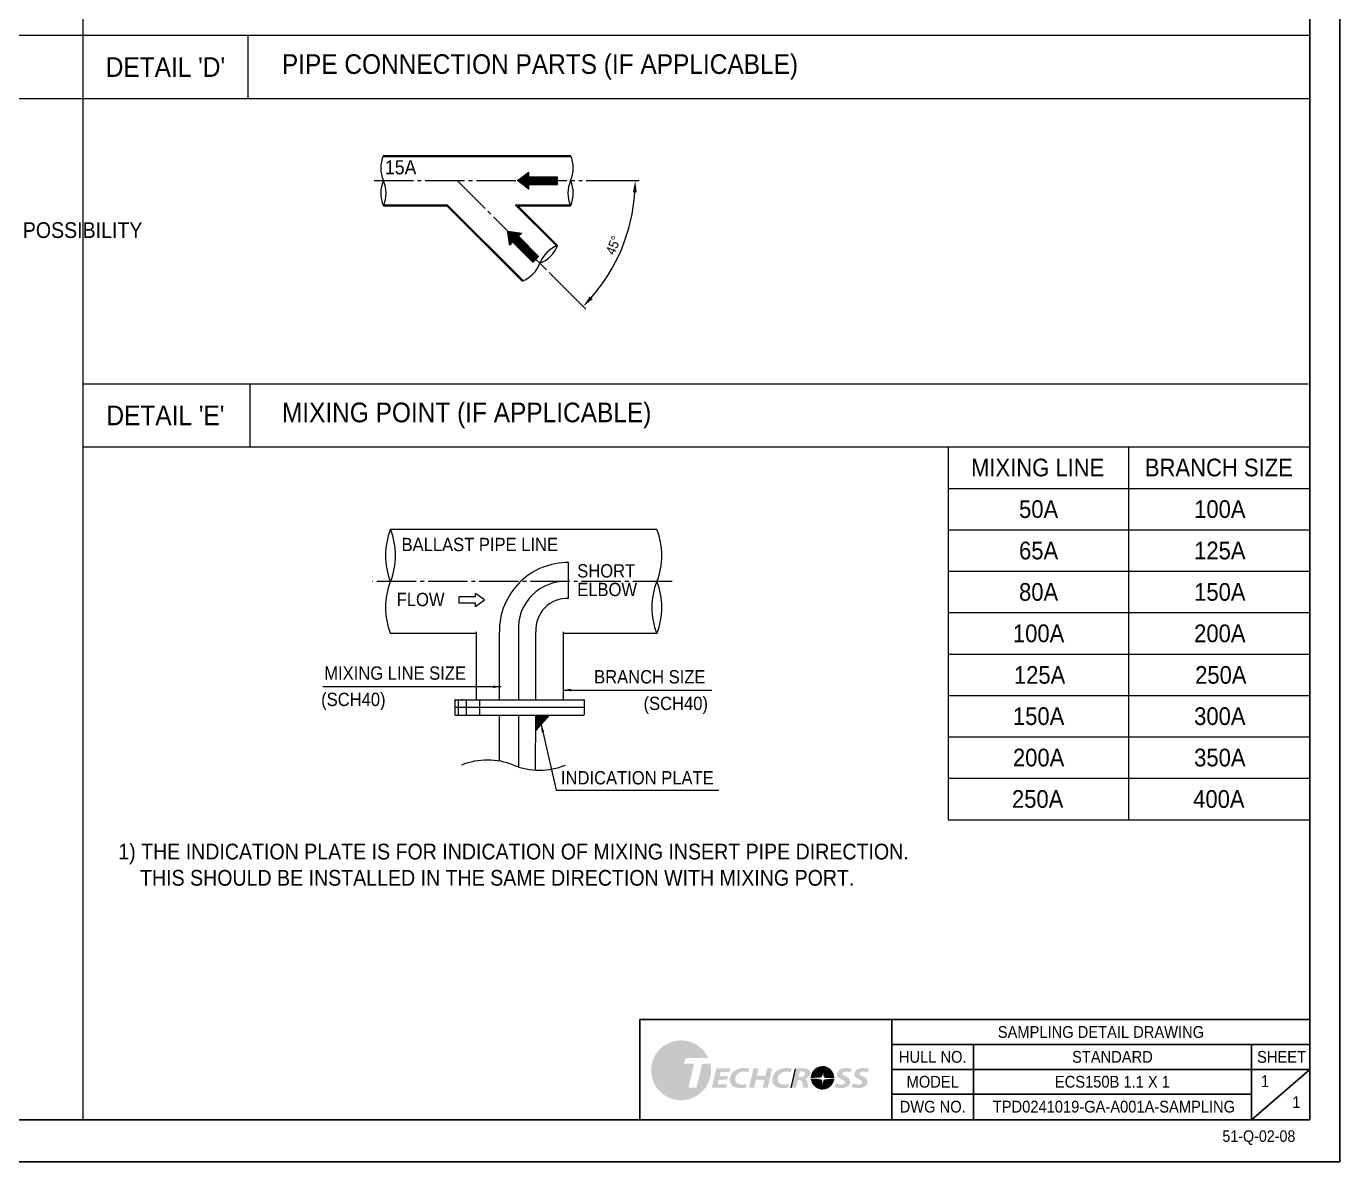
# Model space of a CAD drawing. Extents: x -1315200 to -1014507, y 2616811 to 2674779.
# Drawn here: x -1047874 to -1014507, y 2616811 to 2645657 of the extents above; entities that cross this region are included whole.
import ezdxf

# ---------------------------------------------------------------- set-up
doc = ezdxf.new("R2010")
doc.units = 0
doc.header["$LTSCALE"] = 25
doc.header["$MEASUREMENT"] = 0
doc.header["$PDMODE"] = 3
doc.header["$PDSIZE"] = -7
doc.linetypes.add('C', pattern=[26, 20, -2, 2, -2])
doc.layers.get('0').update_dxf_attribs({"linetype": 'CONTINUOUS', "lineweight": 9})
doc.layers.get('DEFPOINTS').update_dxf_attribs({"linetype": 'CONTINUOUS'})
doc.layers.add('0.1 Defpoints', color=7, linetype='CONTINUOUS', plot=False)
doc.layers.add('0.2 Dwg sheet', color=7, linetype='CONTINUOUS')
doc.layers.add('0.3 Text', color=7, linetype='CONTINUOUS')
for name, color, linetype, lineweight in [('0.5 Dim', 1, 'CONTINUOUS', 9), ('1.1 Y_Pipe', 7, 'CONTINUOUS', 13), ('1.9 Arrow', 1, 'CONTINUOUS', 9)]:
    doc.layers.add(name, color=color, linetype=linetype, lineweight=lineweight)
doc.styles.get("Standard").update_dxf_attribs({"font": '', "width": 0.95, "height": 250})
doc.styles.get('Standard').set_extended_font_data('Gulim')
doc.dimstyles.new('TC50', dxfattribs={"dimtxt": 250, "dimasz": 200, "dimexe": 100, "dimexo": 100, "dimgap": 100, "dimtad": 1, "dimtoh": 1, "dimdec": 0, "dimrnd": 0.0005, "dimzin": 9, "dimdsep": 46, "dimtxsty": 'Standard', "dimcen": -3.5, "dimclrd": 1, "dimclre": 1, "dimazin": 2, "dimtfac": 0.6, "dimtdec": 0, "dimtmove": 0, "dimatfit": 3, "dimfxl": 4, "dimtolj": 1, "dimlwd": 15, "dimlwe": 15, "dimarcsym": 0})

# ---------------------------------------------------------------- blocks, each defined once
blk = doc.blocks.new('*D115')
at = {"layer": '0.5 Dim', "color": 1, "linetype": 'ByBlock', "lineweight": 15, "ltscale": 30, "transparency": 16777216}
for p, q in [((-1033654, 2641735), (-1032304, 2641735)), ((-1034589, 2639399), (-1033657, 2638468))]:
    blk.add_line(p, q, dxfattribs=at)
blk.add_arc((-1036924, 2641735), 4520, 318.8034, 356.1966, dxfattribs=at)
at = {"layer": '0.5 Dim', "color": 1, "ltscale": 30, "transparency": 16777216}
for points in [[(-1032464, 2641437), (-1032364, 2641434), (-1032404, 2641735)], [(-1033487, 2638724), (-1033560, 2638792), (-1033728, 2638539)]]:
    blk.add_solid(points, dxfattribs=at)
at = {"layer": 'DEFPOINTS', "color": 0, "ltscale": 30, "transparency": 16777216}
for p in [(-1039039, 2641735), (-1036924, 2641735), (-1033754, 2641735), (-1034659, 2639470), (-1033010, 2639475)]:
    blk.add_point(p, dxfattribs=at)
at = {"layer": '0.5 Dim', "color": 0, "ltscale": 30, "transparency": 16777216, "insert": (-1032959, 2640093), "char_height": 250, "attachment_point": 5, "rotation": 67.5}
blk.add_mtext('\\A1;45°', dxfattribs=at)
blk = doc.blocks.new('양식 51-Q-02-08')
at = {"layer": '0.1 Defpoints'}
blk.add_lwpolyline([(-2677005, 1033560), (-2613196, 1033560), (-2613196, 988132), (-2677005, 988132)], close=True, dxfattribs=at)
at = {"layer": '0.2 Dwg sheet'}
for p, q in [((-2630979, 991742), (-2624571, 991742)), ((-2630979, 991742), (-2630979, 989196)), ((-2624571, 989196), (-2624571, 991742)), ((-2613953, 991742), (-2624571, 991742)), ((-2624571, 991110), (-2613953, 991110)), ((-2622500, 991110), (-2622500, 989196)), ((-2615440, 991110), (-2615440, 989196)), ((-2613953, 990478), (-2624571, 990478)), ((-2615440, 989196), (-2613953, 990478)), ((-2615440, 989846), (-2624571, 989846))]:
    blk.add_line(p, q, dxfattribs=at)
blk.add_lwpolyline([(-2613953, 989196), (-2676245, 989196), (-2676245, 1032800), (-2613953, 1032800)], close=True, dxfattribs=at)
at = {"layer": '0.2 Dwg sheet', "insert": (-2623536, 989529), "char_height": 300, "width": 2070.81, "attachment_point": 5}
blk.add_mtext('DWG NO.', dxfattribs=at)
at = {"layer": '0.3 Text', "width": 0.95}
blk.add_text('51-Q-02-08', height=291.7, dxfattribs=at).set_placement((-2616177, 988637))
at = {"layer": '0.3 Text', "char_height": 300, "attachment_point": 5}
for s, insert, width in [('HULL NO.', (-2623536, 990794), 2070.81), ('\\A1;SHEET', (-2614674, 990794), 1532.09), ('MODEL', (-2623536, 990162), 2070.81)]:
    blk.add_mtext(s, dxfattribs=dict(at, insert=insert, width=width))

msp = doc.modelspace()

# ---------------------------------------------------------------- hatches: boundary and pattern name
at = {"layer": '0.2 Dwg sheet', "lineweight": 0}
h = msp.add_hatch(color=256, dxfattribs=at)
h.dxf.hatch_style = 2
edge = h.paths.add_edge_path()
edge.add_spline(control_points=[(-1030703.1, 2619306.7), (-1030703.1, 2619306.7), (-1030850.3, 2618690), (-1030850.3, 2618690), (-1030850.3, 2618690), (-1031054, 2618690), (-1031054, 2618690), (-1031054, 2618690), (-1030906.9, 2619306.7), (-1030906.9, 2619306.7), (-1030906.9, 2619306.7), (-1031158.8, 2619306.7), (-1031158.8, 2619306.7), (-1031158.8, 2619306.7), (-1031123.4, 2619448.5), (-1031123.4, 2619448.5), (-1031123.4, 2619448.5), (-1030548.1, 2619448.5), (-1030548.1, 2619448.5), (-1030667.8, 2619711.1), (-1030932.4, 2619893.7), (-1031239.8, 2619893.7), (-1031659.5, 2619893.7), (-1031999.9, 2619553.4), (-1031999.9, 2619133.6), (-1031999.9, 2618713.8), (-1031659.5, 2618373.5), (-1031239.8, 2618373.5), (-1030820, 2618373.5), (-1030479.8, 2618713.8), (-1030479.8, 2619133.6), (-1030479.8, 2619193.2), (-1030486.8, 2619251), (-1030499.8, 2619306.7), (-1030499.8, 2619306.7), (-1030703.1, 2619306.7), (-1030703.1, 2619306.7)], knot_values=[0, 0, 0, 0, 1, 1, 1, 2, 2, 2, 3, 3, 3, 4, 4, 4, 5, 5, 5, 6, 6, 6, 7, 7, 7, 8, 8, 8, 9, 9, 9, 10, 10, 10, 11, 11, 11, 12, 12, 12, 12], degree=3, periodic=0)
h = msp.add_hatch(color=256, dxfattribs=at)
h.dxf.hatch_style = 2
h.paths.add_polyline_path([(-1030068.6, 2618899.5), (-1030280.4, 2618899.5), (-1030307.9, 2618779.3), (-1030069.5, 2618779.3), (-1030090.7, 2618689.1), (-1030456.8, 2618689.1), (-1030343.3, 2619183.1), (-1029989.6, 2619183.1), (-1030010.9, 2619093.1), (-1030236.1, 2619093.1), (-1030260.9, 2618988.1), (-1030047.2, 2618988.1)])
h = msp.add_hatch(color=256, dxfattribs=at)
h.dxf.hatch_style = 2
edge = h.paths.add_edge_path()
edge.add_spline(control_points=[(-1029580.1, 2618702.3), (-1029611.9, 2618690.6), (-1029665.2, 2618681.1), (-1029736.9, 2618681.1), (-1029895.6, 2618681.1), (-1030001.1, 2618760.2), (-1030001.1, 2618890.8), (-1030001.1, 2619002.9), (-1029940.8, 2619089.3), (-1029850.4, 2619139.2), (-1029788.3, 2619174.3), (-1029715.6, 2619191.2), (-1029631.5, 2619191.2), (-1029566.7, 2619191.2), (-1029518, 2619178.7), (-1029500.3, 2619170.8), (-1029500.3, 2619170.8), (-1029535.7, 2619084.9), (-1029535.7, 2619084.9), (-1029552.6, 2619092.2), (-1029592.5, 2619101), (-1029643.9, 2619101), (-1029695.3, 2619101), (-1029744, 2619087.9), (-1029780.3, 2619062.9), (-1029830, 2619028.5), (-1029862.8, 2618972), (-1029862.8, 2618903.2), (-1029862.8, 2618824), (-1029808.7, 2618771.2), (-1029704.1, 2618771.2), (-1029661.5, 2618771.2), (-1029619.9, 2618777), (-1029590.6, 2618787.4), (-1029590.6, 2618787.4), (-1029580.1, 2618702.3), (-1029580.1, 2618702.3)], knot_values=[0, 0, 0, 0, 1, 1, 1, 2, 2, 2, 3, 3, 3, 4, 4, 4, 5, 5, 5, 6, 6, 6, 7, 7, 7, 8, 8, 8, 9, 9, 9, 10, 10, 10, 11, 11, 11, 12, 12, 12, 12], degree=3, periodic=0)
h = msp.add_hatch(color=256, dxfattribs=at)
h.dxf.hatch_style = 2
h.paths.add_polyline_path([(-1029269.8, 2619183.1), (-1029314, 2618991.2), (-1029097.8, 2618991.2), (-1029053.5, 2619183.1), (-1028924.9, 2619183.1), (-1029038.4, 2618689.1), (-1029166.1, 2618689.1), (-1029119.1, 2618897.3), (-1029336.3, 2618897.3), (-1029383.2, 2618689.1), (-1029510.9, 2618689.1), (-1029397.5, 2619183.1)])
h = msp.add_hatch(color=256, dxfattribs=at)
h.dxf.hatch_style = 2
edge = h.paths.add_edge_path()
edge.add_spline(control_points=[(-1028501.9, 2618702.3), (-1028533.7, 2618690.6), (-1028587, 2618681.1), (-1028658.7, 2618681.1), (-1028817.4, 2618681.1), (-1028922.9, 2618760.2), (-1028922.9, 2618890.8), (-1028922.9, 2619002.9), (-1028862.7, 2619089.3), (-1028772.3, 2619139.2), (-1028710.1, 2619174.3), (-1028637.5, 2619191.2), (-1028553.2, 2619191.2), (-1028488.6, 2619191.2), (-1028439.8, 2619178.7), (-1028422.1, 2619170.8), (-1028422.1, 2619170.8), (-1028457.5, 2619084.9), (-1028457.5, 2619084.9), (-1028474.3, 2619092.2), (-1028514.3, 2619101), (-1028565.6, 2619101), (-1028617.2, 2619101), (-1028665.8, 2619087.9), (-1028702.2, 2619062.9), (-1028751.8, 2619028.5), (-1028784.7, 2618972), (-1028784.7, 2618903.2), (-1028784.7, 2618824), (-1028730.6, 2618771.2), (-1028626, 2618771.2), (-1028583.4, 2618771.2), (-1028541.8, 2618777), (-1028512.5, 2618787.4), (-1028512.5, 2618787.4), (-1028501.9, 2618702.3), (-1028501.9, 2618702.3)], knot_values=[0, 0, 0, 0, 1, 1, 1, 2, 2, 2, 3, 3, 3, 4, 4, 4, 5, 5, 5, 6, 6, 6, 7, 7, 7, 8, 8, 8, 9, 9, 9, 10, 10, 10, 11, 11, 11, 12, 12, 12, 12], degree=3, periodic=0)
at = {"layer": '0.2 Dwg sheet', "linetype": 'Continuous', "lineweight": 0}
h = msp.add_hatch(color=256, dxfattribs=at)
h.paths.add_polyline_path([(-1027950.8, 2619082), (-1027959.6, 2619107), (-1027994.9, 2619145.6), (-1028050.3, 2619171.4), (-1028120.4, 2619183.6), (-1028197.2, 2619185.7), (-1028269, 2619182.2), (-1028332, 2619173.6), (-1028443.6, 2618689.5), (-1028440.6, 2618689.1), (-1028317.8, 2618689.1), (-1028273.5, 2618883.9), (-1028227.1, 2618883.9), (-1028212.8, 2618882.7), (-1028188.1, 2618875.2), (-1028170.1, 2618860), (-1028158.1, 2618834.6), (-1028141.3, 2618709.8), (-1028137.6, 2618693.5), (-1028130.5, 2618689), (-1028004.7, 2618689), (-1028010.9, 2618708.1), (-1028016.2, 2618736.9), (-1028029.5, 2618841.4), (-1028036.1, 2618867.8), (-1028061.4, 2618906.4), (-1028084.6, 2618920.2), (-1028084.6, 2618922.2), (-1028070.8, 2618926.2), (-1028024.8, 2618945.5), (-1027988.3, 2618971.8), (-1027962, 2619006.1), (-1027949.7, 2619048), (-1027949.1, 2619068)])
h.paths.add_polyline_path([(-1028090.7, 2619034, -0.1380365), (-1028121.9, 2618990.4, -0.1340355), (-1028193.9, 2618967.5), (-1028256, 2618967.5), (-1028226.4, 2619103.7), (-1028163.3, 2619103.7, -0.1816988), (-1028103.5, 2619084, -0.2969134)], flags=16)
at = {"layer": '0.2 Dwg sheet', "lineweight": 0}
h = msp.add_hatch(color=256, dxfattribs=at)
h.dxf.hatch_style = 2
edge = h.paths.add_edge_path()
edge.add_spline(control_points=[(-1027620.3, 2619241), (-1027628.7, 2619241.7), (-1027637.2, 2619242.3), (-1027645.8, 2619242.3), (-1027746.6, 2619242.3), (-1027835.6, 2619192.1), (-1027889.7, 2619115.5), (-1027900.8, 2619098.1), (-1027910.7, 2619079.7), (-1027919, 2619060), (-1027931, 2619031.2), (-1027938.7, 2619001.8), (-1027942.9, 2618972.6), (-1027943.8, 2618963.1), (-1027944.3, 2618953.5), (-1027944.3, 2618943.7), (-1027944.3, 2618943.2), (-1027944.2, 2618942.6), (-1027944.2, 2618942), (-1027831.9, 2618949.3), (-1027701, 2618962.1), (-1027684.9, 2618969.3), (-1027664, 2618978.7), (-1027632.3, 2619165.6), (-1027620.3, 2619241)], knot_values=[0, 0, 0, 0, 1, 1, 1, 2, 2, 2, 3, 3, 3, 4, 4, 4, 5, 5, 5, 6, 6, 6, 7, 7, 7, 8, 8, 8, 8], degree=3, periodic=0)
h = msp.add_hatch(color=256, dxfattribs=at)
h.dxf.hatch_style = 2
edge = h.paths.add_edge_path()
edge.add_spline(control_points=[(-1027588.8, 2618959.5), (-1027573.5, 2618949.4), (-1027469.1, 2618943.5), (-1027347.4, 2618940), (-1027347.4, 2618941.2), (-1027347.2, 2618942.4), (-1027347.2, 2618943.7), (-1027347.2, 2619090.3), (-1027453, 2619212), (-1027592.3, 2619237.2), (-1027602.2, 2619152.2), (-1027618.4, 2618979.1), (-1027588.8, 2618959.5)], knot_values=[0, 0, 0, 0, 1, 1, 1, 2, 2, 2, 3, 3, 3, 4, 4, 4, 4], degree=3, periodic=0)
h = msp.add_hatch(color=256, dxfattribs=at)
h.dxf.hatch_style = 2
edge = h.paths.add_edge_path()
edge.add_spline(control_points=[(-1027308.8, 2618803.5), (-1027273.4, 2618786), (-1027223.8, 2618771.9), (-1027167.9, 2618771.9), (-1027119.1, 2618771.9), (-1027073.8, 2618791), (-1027073.8, 2618829.1), (-1027073.8, 2618857.7), (-1027099.6, 2618875.3), (-1027154.5, 2618899.5), (-1027217.5, 2618927.4), (-1027277.7, 2618966.9), (-1027277.7, 2619030.7), (-1027277.7, 2619130.4), (-1027173.3, 2619191.2), (-1027043, 2619191.2), (-1026971.2, 2619191.2), (-1026928.5, 2619178), (-1026902.9, 2619167), (-1026902.9, 2619167), (-1026942.7, 2619079.2), (-1026942.7, 2619079.2), (-1026962.2, 2619087.9), (-1027003.9, 2619101), (-1027053.5, 2619100.3), (-1027113, 2619100.3), (-1027144, 2619076.1), (-1027144, 2619048.9), (-1027144, 2619019.6), (-1027107.6, 2619002.1), (-1027057.1, 2618978.7), (-1026984.4, 2618947), (-1026939.1, 2618906.8), (-1026939.1, 2618847.4), (-1026939.1, 2618737.5), (-1027049.1, 2618681.1), (-1027181.2, 2618681.1), (-1027263.6, 2618681.7), (-1027323.9, 2618699.3), (-1027351.4, 2618716.3), (-1027351.4, 2618716.3), (-1027308.8, 2618803.5), (-1027308.8, 2618803.5)], knot_values=[0, 0, 0, 0, 1, 1, 1, 2, 2, 2, 3, 3, 3, 4, 4, 4, 5, 5, 5, 6, 6, 6, 7, 7, 7, 8, 8, 8, 9, 9, 9, 10, 10, 10, 11, 11, 11, 12, 12, 12, 13, 13, 13, 14, 14, 14, 14], degree=3, periodic=0)
h = msp.add_hatch(color=256, dxfattribs=at)
h.dxf.hatch_style = 2
edge = h.paths.add_edge_path()
edge.add_spline(control_points=[(-1026871.8, 2618803.5), (-1026836.3, 2618786), (-1026786.7, 2618771.9), (-1026730.8, 2618771.9), (-1026682, 2618771.9), (-1026636.8, 2618791), (-1026636.8, 2618829.1), (-1026636.8, 2618857.7), (-1026662.5, 2618875.3), (-1026717.6, 2618899.5), (-1026780.5, 2618927.4), (-1026840.7, 2618966.9), (-1026840.7, 2619030.7), (-1026840.7, 2619130.4), (-1026736.1, 2619191.2), (-1026605.9, 2619191.2), (-1026534, 2619191.2), (-1026491.5, 2619178), (-1026465.8, 2619167), (-1026465.8, 2619167), (-1026505.7, 2619079.2), (-1026505.7, 2619079.2), (-1026525.2, 2619087.9), (-1026566.8, 2619101), (-1026616.4, 2619100.3), (-1026675.8, 2619100.3), (-1026706.9, 2619076.1), (-1026706.9, 2619048.9), (-1026706.9, 2619019.6), (-1026670.6, 2619002.1), (-1026620, 2618978.7), (-1026547.3, 2618947), (-1026502.1, 2618906.8), (-1026502.1, 2618847.4), (-1026502.1, 2618737.5), (-1026612.1, 2618681.1), (-1026744.1, 2618681.1), (-1026826.6, 2618681.7), (-1026886.8, 2618699.3), (-1026914.4, 2618716.3), (-1026914.4, 2618716.3), (-1026871.8, 2618803.5), (-1026871.8, 2618803.5)], knot_values=[0, 0, 0, 0, 1, 1, 1, 2, 2, 2, 3, 3, 3, 4, 4, 4, 5, 5, 5, 6, 6, 6, 7, 7, 7, 8, 8, 8, 9, 9, 9, 10, 10, 10, 11, 11, 11, 12, 12, 12, 13, 13, 13, 14, 14, 14, 14], degree=3, periodic=0)
h = msp.add_hatch(color=256, dxfattribs=at)
h.dxf.hatch_style = 2
edge = h.paths.add_edge_path()
edge.add_spline(control_points=[(-1027693.8, 2618889.2), (-1027717.2, 2618903.5), (-1027846.8, 2618911.4), (-1027942.9, 2618915.4), (-1027929.5, 2618773.5), (-1027816.9, 2618660.5), (-1027675.1, 2618646.7), (-1027667.2, 2618776.7), (-1027659.6, 2618868.5), (-1027693.8, 2618889.2)], knot_values=[0, 0, 0, 0, 1, 1, 1, 2, 2, 2, 3, 3, 3, 3], degree=3, periodic=0)
h = msp.add_hatch(color=256, dxfattribs=at)
h.dxf.hatch_style = 2
edge = h.paths.add_edge_path()
edge.add_spline(control_points=[(-1027642.2, 2618645.4), (-1027493.1, 2618647.1), (-1027370.6, 2618758.1), (-1027350.4, 2618902), (-1027470.5, 2618899.2), (-1027572.2, 2618895.7), (-1027586.7, 2618892.8), (-1027613.8, 2618887.1), (-1027633.7, 2618726.9), (-1027642.2, 2618645.4)], knot_values=[0, 0, 0, 0, 1, 1, 1, 2, 2, 2, 3, 3, 3, 3], degree=3, periodic=0)
at = {"layer": '1.1 Y_Pipe'}
h = msp.add_hatch(dxfattribs=at)
h.set_pattern_fill('ANSI31', color=256, scale=490.86, style=0)
h.set_pattern_definition([(45, (-1182140.684, 2775732.14), (-43.386304, 43.386304), [])])
h.paths.add_polyline_path([(-1037845.9, 2642345.3), (-1037845.9, 2642372.5), (-1034047.3, 2642372.5), (-1034047.3, 2642345.3)])
at = {"layer": '1.1 Y_Pipe', "ltscale": 30}
h = msp.add_hatch(dxfattribs=at)
h.set_pattern_fill('ANSI31', color=2, scale=1.1742)
h.set_pattern_definition([(45, (-9395303.0793, 1816941.69815), (-0.1037855978087, 0.1037855978087), [])])
h.paths.add_polyline_path([(-1034584.1, 2628156.3), (-1034928.6, 2628156.3), (-1034928.1, 2627770)])
at = {"layer": '1.9 Arrow', "ltscale": 30}
h = msp.add_hatch(dxfattribs=at)
h.set_pattern_fill('ANSI31', color=256, scale=1.47258, style=0)
h.set_pattern_definition([(45, (-4893851.4071, 3503633.17919), (-0.13015891298, 0.13015891298), [])])
h.paths.add_polyline_path([(-1035103.4, 2641836.3), (-1034381.1, 2641836.3), (-1034381.1, 2641634.1), (-1035103.4, 2641634.1), (-1035103.4, 2641518.5), (-1035392.3, 2641735.2), (-1035103.4, 2641951.9)])
h = msp.add_hatch(dxfattribs=at)
h.set_pattern_fill('ANSI31', color=256, scale=1.47258, angle=45, style=0)
h.set_pattern_definition([(90, (-4374032.34447, 524209.95022), (-0.1840725, 2e-17), [])])
h.paths.add_polyline_path([(-1035368.1, 2640321.9), (-1034857.4, 2639811.2), (-1035000.4, 2639668.2), (-1035511.1, 2640178.9), (-1035592.8, 2640097.2), (-1035643.9, 2640454.7), (-1035286.4, 2640403.7)])

# ---------------------------------------------------------------- linework, layer by layer
for p, q in [((-1046433, 2661479.6), (-1046433, 2617874.9)), ((-1046433, 2645420.3, 2021.1), (-1077555.9, 2645420.3, 2021.1)), ((-1015263.5, 2645420.3, 1010.6), (-1046433, 2645420.3, 1010.6)), ((-1042242.1, 2645420.3, 1215.2), (-1042242.1, 2643822.8, 1010.6)), ((-1077555.9, 2643822.8, 2021.1), (-1046433, 2643822.8, 2021.1)), ((-1046433, 2643822.8, 1010.6), (-1015263.5, 2643822.8, 1010.6)), ((-1046433, 2636570.3), (-1015310.1, 2636570.3, 1167.8)), ((-1042198.4, 2636570.3, 158.9), (-1042198.4, 2634972.8, -45.8)), ((-1046433, 2634972.8, -1010.6), (-1015263.5, 2634972.8, -1010.6)), ((-1024452.5, 2634972.8, -1010.6), (-1024452.5, 2625500.3, -1010.6)), ((-1019868.9, 2634972.8, -1010.6), (-1019868.9, 2625500.3, -1010.6)), ((-1024452.5, 2633916.3, -1010.6), (-1015285.4, 2633916.3, -1010.6)), ((-1024452.5, 2632864.3, -1010.6), (-1015285.4, 2632864.3, -1010.6)), ((-1024452.5, 2631812.3, -1010.6), (-1015285.4, 2631812.3, -1010.6)), ((-1024452.5, 2630760.3, -1010.6), (-1015285.4, 2630760.3, -1010.6)), ((-1024452.5, 2629708.3, -1010.6), (-1015285.4, 2629708.3, -1010.6)), ((-1024452.5, 2628656.3, -1010.6), (-1015285.4, 2628656.3, -1010.6)), ((-1024452.5, 2627604.3, -1010.6), (-1015285.4, 2627604.3, -1010.6)), ((-1024452.5, 2626552.3, -1010.6), (-1015285.4, 2626552.3, -1010.6)), ((-1024452.5, 2625500.3, -1010.6), (-1015285.4, 2625500.3, -1010.6))]:
    msp.add_line(p, q)
at = {"layer": '0.1 Defpoints', "color": 4, "linetype": 'ByBlock'}
msp.add_lwpolyline([(-1078315.6, 2616811.4), (-1014506.6, 2616811.4), (-1014506.6, 2662239.3), (-1078315.6, 2662239.3)], close=True, dxfattribs=at)
at = {"layer": '0.2 Dwg sheet', "linetype": 'Continuous', "lineweight": 0}
msp.add_line((-1028443.6, 2618689.5), (-1028332, 2619173.6), dxfattribs=at)
at = {"layer": '0.2 Dwg sheet', "lineweight": 0}
for points in [[(-1027620.3, 2619241), (-1027632.3, 2619165.6), (-1027664, 2618978.7), (-1027684.9, 2618969.3)], [(-1027588.8, 2618959.5), (-1027618.4, 2618979.1), (-1027602.2, 2619152.2), (-1027592.3, 2619237.2)], [(-1027684.9, 2618969.3), (-1027701, 2618962.1), (-1027831.9, 2618949.3), (-1027944.2, 2618942)], [(-1027942.9, 2618915.4), (-1027846.8, 2618911.4), (-1027717.2, 2618903.5), (-1027693.8, 2618889.2)], [(-1027693.8, 2618889.2), (-1027659.6, 2618868.5), (-1027667.2, 2618776.7), (-1027675.1, 2618646.7)], [(-1027642.2, 2618645.4), (-1027633.7, 2618726.9), (-1027613.8, 2618887.1), (-1027586.7, 2618892.8)], [(-1027347.4, 2618940), (-1027469.1, 2618943.5), (-1027573.5, 2618949.4), (-1027588.8, 2618959.5)], [(-1027586.7, 2618892.8), (-1027572.2, 2618895.7), (-1027470.5, 2618899.2), (-1027350.4, 2618902)]]:
    msp.add_open_spline(points, degree=3, dxfattribs=at)
at = {"layer": '0.5 Dim', "color": 1, "linetype": 'C', "ltscale": 2}
for p, q in [((-1039038.8, 2641735.2), (-1033754.4, 2641735.2)), ((-1036924.3, 2641735.2), (-1034659.2, 2639470.1)), ((-1031466.2, 2631549.9), (-1039079.4, 2631549.9))]:
    msp.add_line(p, q, dxfattribs=at)
at = {"layer": '0.5 Dim', "color": 1, "ltscale": 6}
for p, q in [((-1035370.6, 2630275.7), (-1035370.6, 2628548.4)), ((-1035370.6, 2628156.3), (-1035370.6, 2626841.3))]:
    msp.add_line(p, q, dxfattribs=at)
msp.add_arc((-1034180.6, 2630359.9), 1193, 85.95187, 184.04813, dxfattribs=at)
at = {"layer": '1.1 Y_Pipe'}
for p, q in [((-1038810.4, 2642345.3), (-1034059, 2642345.3)), ((-1038798.8, 2642372.5), (-1034047.3, 2642372.5)), ((-1038798.8, 2641097.9), (-1037190.5, 2641097.9)), ((-1038787.1, 2641125.1), (-1037179.2, 2641125.1)), ((-1035277.6, 2639185), (-1037190.5, 2641097.9)), ((-1035250.3, 2639196.1), (-1037179.2, 2641125.1)), ((-1035453.6, 2641125.1), (-1034035.7, 2641125.1)), ((-1034403.7, 2640075.3), (-1035453.6, 2641125.1)), ((-1035388, 2641097.9), (-1034047.3, 2641097.9)), ((-1034376.4, 2640086.3), (-1035388, 2641097.9)), ((-1031855, 2632870.3), (-1038620.4, 2632870.3)), ((-1034096.4, 2631119.6), (-1034096.4, 2632035.2)), ((-1036445.2, 2630232.5), (-1038620.4, 2630232.5)), ((-1036445.2, 2630275.7), (-1036445.2, 2628548.4)), ((-1035855.9, 2628548.4), (-1035855.9, 2630275.7)), ((-1034928.6, 2628548.4), (-1034928.6, 2630275.7)), ((-1034233.8, 2630275.7), (-1034233.8, 2628548.4)), ((-1031855, 2630232.5), (-1034233.8, 2630232.5)), ((-1036988.7, 2628526.6), (-1036988.7, 2628178.1)), ((-1033690.3, 2628352.3), (-1036988.7, 2628352.3)), ((-1036966.9, 2628548.4), (-1033712.1, 2628548.4)), ((-1036901.5, 2628548.4), (-1036901.5, 2628156.3)), ((-1036798.1, 2628559.3), (-1036798.1, 2628548.4)), ((-1036694.6, 2628548.4), (-1036694.6, 2628156.3)), ((-1036362.4, 2628548.4), (-1036362.4, 2628156.3)), ((-1033690.3, 2628178.1), (-1033690.3, 2628526.6)), ((-1036966.9, 2628156.3), (-1033712.1, 2628156.3)), ((-1035855.7, 2626990.2), (-1035855.9, 2628156.3)), ((-1034935, 2626760.7), (-1034928.6, 2628156.3)), ((-1034927.7, 2627500.8), (-1034928.6, 2628156.3))]:
    msp.add_line(p, q, dxfattribs=at)
at = {"layer": '1.1 Y_Pipe', "color": 2}
msp.add_line((-1034584.1, 2628156.3), (-1034928.1, 2627770), dxfattribs=at)
at = {"layer": '1.1 Y_Pipe'}
for centre, radius, start, end in [((-1038086.1, 2642053.8), 780.6, 155.90927, 204.09073), ((-1034760, 2642053.8), 780.6, 335.90927, 24.09073), ((-1038086.1, 2641416.5), 780.6, 155.90927, 204.09073), ((-1039511.4, 2641416.5), 780.6, 335.90927, 24.09073), ((-1033334.7, 2641416.5), 780.6, 155.90927, 204.09073), ((-1034760, 2641416.5), 780.6, 335.90927, 24.09073), ((-1035105.6, 2640364.9), 780.6, 290.90927, 339.09073), ((-1034097.8, 2639357.1), 780.6, 110.90927, 159.09073), ((-1035556.2, 2639914.3), 780.6, 290.90927, 339.09073), ((-1036998.4, 2632210.3), 1751.1, 157.85746, 202.14254), ((-1040242.4, 2632210.3), 1751.1, 337.85746, 22.14254), ((-1033477, 2632210.3), 1751.1, 337.85746, 22.14254), ((-1034108.2, 2630287.5), 1747.7, 89.61356, 180.38644), ((-1037004.2, 2630891.4), 1745.4, 157.82061, 202.17939), ((-1030238.8, 2630891.4), 1745.4, 157.82061, 202.17939), ((-1033471.3, 2630891.7), 1745.4, 337.82061, 22.17939), ((-1034134.1, 2630324.4), 796.1, 87.29057, 183.5066), ((-1036966.9, 2628526.6), 21.8, 90, 180), ((-1033712.1, 2628526.6), 21.8, 0, 90), ((-1036966.9, 2628178.1), 21.8, 180, 270), ((-1033712.1, 2628178.1), 21.8, 270, 0), ((-1036156.7, 2625265.2), 1751.1, 67.85746, 112.14254), ((-1034837.8, 2628503.4), 1745.4, 247.82061, 292.17939)]:
    msp.add_arc(centre, radius, start, end, dxfattribs=at)
at = {"layer": '1.9 Arrow', "color": 0}
for p, q in [((-1035392.3, 2641735.2), (-1035103.4, 2641951.9)), ((-1035103.4, 2641518.5), (-1035392.3, 2641735.2)), ((-1035103.4, 2641836.3), (-1035103.4, 2641951.9)), ((-1035103.4, 2641836.3), (-1034381.1, 2641836.3)), ((-1034381.1, 2641634.1), (-1034381.1, 2641836.3)), ((-1035103.4, 2641634.1), (-1034381.1, 2641634.1)), ((-1035103.4, 2641518.5), (-1035103.4, 2641634.1)), ((-1035592.8, 2640097.2), (-1035643.9, 2640454.7)), ((-1035643.9, 2640454.7), (-1035286.4, 2640403.7)), ((-1035368.1, 2640321.9), (-1035286.4, 2640403.7)), ((-1035592.8, 2640097.2), (-1035511.1, 2640178.9)), ((-1035511.1, 2640178.9), (-1035000.4, 2639668.2)), ((-1035368.1, 2640321.9), (-1034857.4, 2639811.2)), ((-1035000.4, 2639668.2), (-1034857.4, 2639811.2))]:
    msp.add_line(p, q, dxfattribs=at)
at = {"layer": '1.9 Arrow'}
for p, q in [((-1036877.4, 2631003.4), (-1036877.4, 2631160.7)), ((-1036461.1, 2631160.7), (-1036877.4, 2631160.7)), ((-1036461.1, 2631003.4), (-1036877.4, 2631003.4)), ((-1036461.1, 2631160.7), (-1036461.1, 2631250.5)), ((-1036236.4, 2631082), (-1036461.1, 2631250.5)), ((-1036461.1, 2630913.5), (-1036236.4, 2631082)), ((-1036461.1, 2630913.5), (-1036461.1, 2631003.4))]:
    msp.add_line(p, q, dxfattribs=at)

# ---------------------------------------------------------------- block references
at = {"color": 217, "linetype": 'Continuous', "true_color": 0x93278f}
msp.add_blockref('양식 51-Q-02-08', (1598689.4, 1628679.3), dxfattribs=at)

# ---------------------------------------------------------------- texts
at = {"layer": '0.3 Text', "width": 0.95}
for s, height, p in [('15A', 360, (-1038760.2, 2641895.3, 0)), ('BALLAST PIPE LINE', 338.526, (-1038339.3, 2632322.8)), ('SHORT', 338.53, (-1033876.7, 2631653.6)), ('ELBOW', 338.53, (-1033876.7, 2631179.8)), ('FLOW', 338.53, (-1038463.2, 2630925.9)), ('MIXING LINE SIZE', 338.526, (-1040303, 2629056)), ('BRANCH SIZE', 338.526, (-1033447.6, 2628962)), ('(SCH40)', 338.53, (-1040382.3, 2628387.6)), ('(SCH40)', 338.53, (-1032191.9, 2628286.9)), ('INDICATION PLATE', 338.526, (-1034290.6, 2626397.1))]:
    msp.add_text(s, height=height, dxfattribs=at).set_placement(p)
at = {"layer": '0.3 Text', "color": 4, "linetype": 'Continuous', "width": 0.95}
for p in [(-1016509.1, 2618706.6), (-1015713.3, 2618174.1)]:
    msp.add_text('1', height=300, dxfattribs=at).set_placement(p)
at = {"layer": '0.3 Text', "lineweight": 9, "attachment_point": 5}
for s, insert, char_height, width in [("DETAIL 'D'", (-1044337.6, 2644621.6, 1010.6), 499.67, 4190.886), ('\\pxql;     PIPE CONNECTION PARTS (IF APPLICABLE)', (-1028776.1, 2644621.6, -4828.5), 499.674, 26932.005), ("DETAIL 'E'", (-1044337.6, 2635771.6), 499.67, 4190.886), ('\\pxql;     MIXING POINT (IF APPLICABLE)', (-1028776.1, 2635771.6, -5839.1), 499.674, 26932.005), ('\\pxqc;MIXING LINE', (-1022180.4, 2634444.6, -6408.8), 449.706, 4622.929), ('\\pxqc;BRANCH SIZE', (-1017577.1, 2634444.6, -7008.6), 449.706, 4583.546), ('\\pxqc;50A', (-1022155.6, 2633388, -6408.8), 449.71, 4622.929), ('\\pxqc;100A', (-1017552.4, 2633388, -7008.6), 449.71, 4583.546), ('\\pxqc;65A', (-1022155.6, 2632336, -6408.8), 449.71, 4622.929), ('\\pxqc;125A', (-1017552.4, 2632336, -7008.6), 449.71, 4583.546), ('\\pxqc;80A', (-1022155.6, 2631284, -6408.8), 449.71, 4622.929), ('\\pxqc;150A', (-1017552.4, 2631284, -7008.6), 449.71, 4583.546), ('\\pxqc;100A', (-1022155.6, 2630232, -6408.8), 449.71, 4622.929), ('\\pxqc;200A', (-1017552.4, 2630232, -7008.6), 449.71, 4583.546), ('\\pxqc;125A', (-1022130.9, 2629175.5, -12406.7), 449.71, 4622.929), ('\\pxqc;250A', (-1017527.6, 2629175.5, -13006.5), 449.71, 4583.546), ('\\pxqc;150A', (-1022155.6, 2628128, -6408.8), 449.71, 4622.929), ('\\pxqc;300A', (-1017552.4, 2628128, -7008.6), 449.71, 4583.546), ('\\pxqc;200A', (-1022155.6, 2627076, -6408.8), 449.71, 4622.929), ('\\pxqc;350A', (-1017552.4, 2627076, -7008.6), 449.71, 4583.546), ('\\pxqc;250A', (-1022180.4, 2626024, -6408.8), 449.71, 4622.929), ('\\pxqc;400A', (-1017577.1, 2626024, -7008.6), 449.71, 4583.546)]:
    msp.add_mtext(s, dxfattribs=dict(at, insert=insert, char_height=char_height, width=width))
at = {"layer": '0.3 Text', "attachment_point": 5}
for s, insert, char_height, width in [('\\pxql;1) TSU  SAMPLING PORT SHOULD BE INSTALLED AT THE BOTTOM OF BALLAST PIPE LINE.\\P2) THE INDICATION PLATE IS FOR INDICATION OF INSERT PIPE DIRECTION. THIS SHOULD BE INSTALLED IN THE SAME   \\P    DIRECTION WITH SAMPLING PORT.\\P\\P{\\C4;[NOTE] THE ECUS OUTLET PIPING IS INSTALLED OF VERTICAL DOWNSTREAM WITH LONG DISTANCE, THERE IS A HIGH POSSIBILITY OF VACUUM. TRO SAMPLING PORT SHOULD BE INSTALLED AFTER VERTICAL DOWNSTREAM.}', (-1060913.2, 2641476.1), 400, 32154.845), ('\\pxql;1) THE INDICATION PLATE IS FOR INDICATION OF MIXING INSERT PIPE DIRECTION. \\P    THIS SHOULD BE INSTALLED IN THE SAME DIRECTION WITH MIXING PORT.', (-1029458.1, 2624354.4), 400, 32154.845), ('HULL NO.', (-1024846.2, 2619473.1), 300, 2070.807)]:
    msp.add_mtext(s, dxfattribs=dict(at, insert=insert, char_height=char_height, width=width))
at = {"layer": '0.3 Text', "color": 4, "char_height": 300, "attachment_point": 5}
for s, insert, width in [('\\A1;\\pxqc;SAMPLING DETAIL DRAWING', (-1020572.5, 2620105.3), 10618.125), ('\\A1;STANDARD', (-1020280.8, 2619474), 7060), ('\\pxqc;ECS150B 1.1 X 1', (-1020280.8, 2618840.9), 7060), ('{\\C0;TPD024}1019{\\C0;-GA-A001}A{\\C0;-SAMPLING}', (-1020242.1, 2618208.8), 7137.319)]:
    msp.add_mtext(s, dxfattribs=dict(at, insert=insert, width=width))

# ---------------------------------------------------------------- dimensions: what is measured, and where the dimension line sits
at = {"layer": '0.5 Dim', "color": 6, "ltscale": 30}
dim = msp.add_angular_dim_2l(base=(-1033009.8, 2639475.1), line1=((-1036924.3, 2641735.2), (-1034659.2, 2639470.1)), line2=((-1039038.8, 2641735.2), (-1033754.4, 2641735.2)), dimstyle='TC50', override={"dimtxt": 300, "dimasz": 300, "dimtoh": 0, "dimarcsym": 1}, dxfattribs=at)
dim.commit()
dim.dimension.update_dxf_attribs({"geometry": '*D115', "text_midpoint": (-1032959.2, 2640092.8)})

# ---------------------------------------------------------------- leaders
at = {"layer": '0.5 Dim', "linetype": 'Continuous', "ltscale": 30}
for points in [[(-1035812.7, 2628878.1), (-1040342.1, 2628878.1)], [(-1034233.8, 2628794), (-1030459.6, 2628794)]]:
    msp.add_leader(points, dimstyle='TC50', override={"dimgap": 100, "dimtad": 0, "dimtoh": 0, "dimarcsym": 1}, dxfattribs=at)
at = {"layer": '0.5 Dim', "ltscale": 30}
msp.add_leader([(-1034793.4, 2627921.3, 5777.5), (-1034411.3, 2626253.2, 5777.5), (-1030275.6, 2626253.2, 5777.5)], dimstyle='TC50', override={"dimgap": 100, "dimtad": 0, "dimtoh": 0, "dimarcsym": 1}, dxfattribs=at)

doc.saveas('drawing.dxf')
